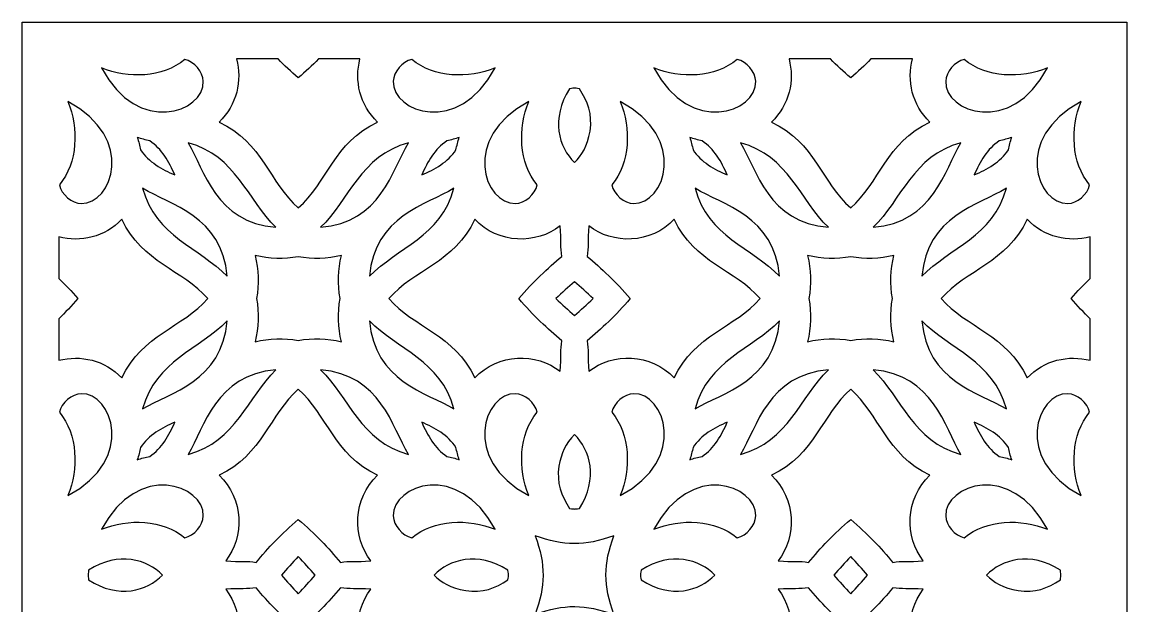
# Model space of a CAD drawing. Header units: millimetres. Extents: x -515 to 516, y -317 to 317.
# Drawn here: x -515.4 to -215.4, y 159.1 to 317.4 of the extents above; entities that cross this region are included whole.
import ezdxf

# ---------------------------------------------------------------- set-up
doc = ezdxf.new("R2010")
doc.units = ezdxf.units.MM
doc.header["$MEASUREMENT"] = 0
doc.layers.add('layer 1', color=7, linetype='Continuous')

msp = doc.modelspace()

# ---------------------------------------------------------------- linework, layer by layer
at = {"layer": 'layer 1'}
for points, knots in [([(-515.4075, 17.4287), (-505.2587, 17.4287), (-237.5692, 17.4287), (-215.4079, 17.4287), (-215.4079, 17.4287), (-215.4079, 39.3602), (-215.4079, 308.4692), (-215.4079, 317.4285), (-215.4079, 317.4285), (-230.6083, 317.4285), (-502.1912, 317.4285), (-515.4075, 317.4285), (-515.4075, 317.4285), (-515.4075, 303.1967), (-515.4075, 32.5603), (-515.4075, 17.4287)], [0, 0, 0, 0, 0.2, 0.2, 0.2, 0.2, 0.4, 0.4, 0.4, 0.4, 0.6, 0.6, 0.6, 0.6, 1, 1, 1, 1]), ([(-471.2478, 307.3143), (-468.6311, 306.752), (-466.2741, 303.9396), (-466.2033, 301.3691), (-466.2033, 301.3691), (-465.9751, 293.0783), (-483.8414, 286.2622), (-493.8389, 305.006), (-493.8389, 305.006), (-486.6629, 302.0762), (-477.259, 302.2372), (-471.2478, 307.3143)], [0, 0, 0, 0, 0.25, 0.25, 0.25, 0.25, 0.5, 0.5, 0.5, 0.5, 1, 1, 1, 1]), ([(-457.1495, 307.4289), (-457.1495, 307.4289), (-445.9021, 307.4289), (-445.9021, 307.4289), (-445.9021, 307.4289), (-444.2029, 305.7187), (-442.3845, 304.0127), (-440.4079, 302.3244), (-440.4079, 302.3244), (-440.4079, 302.3244), (-440.4079, 302.323), (-440.4079, 302.323), (-440.4079, 302.323), (-440.4079, 302.323), (-440.4065, 302.3237), (-440.4065, 302.3237), (-440.4065, 302.3237), (-440.4065, 302.3237), (-440.4065, 302.3237), (-440.4065, 302.3237), (-440.4065, 302.3237), (-440.4065, 302.3237), (-440.4065, 302.3237), (-440.4065, 302.3237), (-440.4065, 302.3237), (-438.4285, 304.0127), (-436.6108, 305.7187), (-434.9111, 307.4289), (-434.9111, 307.4289), (-434.9111, 307.4289), (-423.6639, 307.4289), (-423.6639, 307.4289), (-423.6639, 307.4289), (-425.1688, 301.6257), (-423.7841, 294.941), (-418.8806, 290.3285), (-418.8806, 290.3285), (-430.7162, 284.836), (-432.6, 273.7651), (-440.4065, 267.0299), (-440.4065, 267.0299), (-448.2129, 273.7651), (-450.0968, 284.836), (-461.9323, 290.3285), (-461.9323, 290.3285), (-457.029, 294.941), (-455.6451, 301.6257), (-457.1495, 307.4289)], [0, 0, 0, 0, 0.07692308, 0.07692308, 0.07692308, 0.07692308, 0.15384615, 0.15384615, 0.15384615, 0.15384615, 0.23076923, 0.23076923, 0.23076923, 0.23076923, 0.30769231, 0.30769231, 0.30769231, 0.30769231, 0.38461538, 0.38461538, 0.38461538, 0.38461538, 0.46153846, 0.46153846, 0.46153846, 0.46153846, 0.53846154, 0.53846154, 0.53846154, 0.53846154, 0.61538462, 0.61538462, 0.61538462, 0.61538462, 0.69230769, 0.69230769, 0.69230769, 0.69230769, 0.76923077, 0.76923077, 0.76923077, 0.76923077, 0.84615385, 0.84615385, 0.84615385, 0.84615385, 1, 1, 1, 1]), ([(-409.5663, 307.3143), (-403.5656, 302.2463), (-394.1691, 302.0678), (-386.9748, 305.006), (-386.9748, 305.006), (-396.9681, 286.2706), (-414.8381, 293.0769), (-414.6104, 301.3691), (-414.6104, 301.3691), (-414.5394, 303.9396), (-412.1825, 306.752), (-409.5663, 307.3143)], [0, 0, 0, 0, 0.25, 0.25, 0.25, 0.25, 0.5, 0.5, 0.5, 0.5, 1, 1, 1, 1]), ([(-321.2478, 307.3143), (-318.6316, 306.752), (-316.274, 303.9396), (-316.2037, 301.3691), (-316.2037, 301.3691), (-315.9753, 293.0783), (-333.8418, 286.2622), (-343.8393, 305.006), (-343.8393, 305.006), (-336.6633, 302.0762), (-327.2591, 302.2372), (-321.2478, 307.3143)], [0, 0, 0, 0, 0.25, 0.25, 0.25, 0.25, 0.5, 0.5, 0.5, 0.5, 1, 1, 1, 1]), ([(-307.1496, 307.4289), (-307.1496, 307.4289), (-295.9023, 307.4289), (-295.9023, 307.4289), (-295.9023, 307.4289), (-294.2034, 305.7187), (-292.3849, 304.0127), (-290.4077, 302.3244), (-290.4077, 302.3244), (-290.4077, 302.3244), (-290.4077, 302.323), (-290.4077, 302.323), (-290.4077, 302.323), (-290.4069, 302.3237), (-290.4069, 302.3237), (-290.4069, 302.3237), (-290.4069, 302.3237), (-290.4069, 302.3237), (-290.4062, 302.3237), (-290.4062, 302.3237), (-290.4062, 302.3237), (-290.4062, 302.3237), (-290.4062, 302.3237), (-290.4062, 302.3237), (-290.4062, 302.3237), (-288.429, 304.0127), (-286.6105, 305.7187), (-284.9116, 307.4289), (-284.9116, 307.4289), (-284.9116, 307.4289), (-273.6636, 307.4289), (-273.6636, 307.4289), (-273.6636, 307.4289), (-275.1686, 301.6257), (-273.7845, 294.941), (-268.881, 290.3285), (-268.881, 290.3285), (-280.7166, 284.836), (-282.6004, 273.7651), (-290.4069, 267.0299), (-290.4069, 267.0299), (-298.2128, 273.7651), (-300.0973, 284.836), (-311.9322, 290.3285), (-311.9322, 290.3285), (-307.0294, 294.941), (-305.6453, 301.6257), (-307.1496, 307.4289)], [0, 0, 0, 0, 0.07692308, 0.07692308, 0.07692308, 0.07692308, 0.15384615, 0.15384615, 0.15384615, 0.15384615, 0.23076923, 0.23076923, 0.23076923, 0.23076923, 0.30769231, 0.30769231, 0.30769231, 0.30769231, 0.38461538, 0.38461538, 0.38461538, 0.38461538, 0.46153846, 0.46153846, 0.46153846, 0.46153846, 0.53846154, 0.53846154, 0.53846154, 0.53846154, 0.61538462, 0.61538462, 0.61538462, 0.61538462, 0.69230769, 0.69230769, 0.69230769, 0.69230769, 0.76923077, 0.76923077, 0.76923077, 0.76923077, 0.84615385, 0.84615385, 0.84615385, 0.84615385, 1, 1, 1, 1]), ([(-259.5668, 307.3143), (-253.5653, 302.2463), (-244.1688, 302.0678), (-236.9746, 305.006), (-236.9746, 305.006), (-246.9678, 286.2706), (-264.8386, 293.0769), (-264.6102, 301.3691), (-264.6102, 301.3691), (-264.5399, 303.9396), (-262.1823, 306.752), (-259.5668, 307.3143)], [0, 0, 0, 0, 0.25, 0.25, 0.25, 0.25, 0.5, 0.5, 0.5, 0.5, 1, 1, 1, 1]), ([(-366.7254, 299.3546), (-365.0911, 299.5591), (-365.7223, 299.5591), (-364.0881, 299.3546), (-364.0881, 299.3546), (-361.8767, 295.9335), (-360.4456, 292.4548), (-361.1928, 287.8866), (-361.1928, 287.8866), (-361.8626, 283.79), (-363.4477, 281.2279), (-365.4067, 279.3301), (-365.4067, 279.3301), (-369.6502, 283.44), (-372.0007, 291.198), (-366.7254, 299.3546)], [0, 0, 0, 0, 0.2, 0.2, 0.2, 0.2, 0.4, 0.4, 0.4, 0.4, 0.6, 0.6, 0.6, 0.6, 1, 1, 1, 1]), ([(-502.9839, 295.8604), (-484.2503, 285.8678), (-491.0553, 267.9964), (-499.3471, 268.2248), (-499.3471, 268.2248), (-501.918, 268.2958), (-504.7307, 270.6527), (-505.2936, 273.2689), (-505.2936, 273.2689), (-500.2247, 279.2696), (-500.047, 288.6661), (-502.9839, 295.8604)], [0, 0, 0, 0, 0.25, 0.25, 0.25, 0.25, 0.5, 0.5, 0.5, 0.5, 1, 1, 1, 1]), ([(-377.8292, 295.8604), (-380.7597, 288.6844), (-380.598, 279.2809), (-375.5202, 273.2689), (-375.5202, 273.2689), (-376.0832, 270.6527), (-378.8955, 268.2958), (-381.4661, 268.2248), (-381.4661, 268.2248), (-389.7576, 267.9964), (-396.5737, 285.8629), (-377.8292, 295.8604)], [0, 0, 0, 0, 0.25, 0.25, 0.25, 0.25, 0.5, 0.5, 0.5, 0.5, 1, 1, 1, 1]), ([(-352.9842, 295.8604), (-334.2502, 285.8678), (-341.0551, 267.9964), (-349.3473, 268.2248), (-349.3473, 268.2248), (-351.9179, 268.2958), (-354.7309, 270.6527), (-355.2932, 273.2689), (-355.2932, 273.2689), (-350.2246, 279.2696), (-350.0474, 288.6661), (-352.9842, 295.8604)], [0, 0, 0, 0, 0.25, 0.25, 0.25, 0.25, 0.5, 0.5, 0.5, 0.5, 1, 1, 1, 1]), ([(-227.8297, 295.8604), (-230.7601, 288.6844), (-230.5985, 279.2809), (-225.5206, 273.2689), (-225.5206, 273.2689), (-226.0837, 270.6527), (-228.896, 268.2958), (-231.4666, 268.2248), (-231.4666, 268.2248), (-239.7581, 267.9964), (-246.5742, 285.8629), (-227.8297, 295.8604)], [0, 0, 0, 0, 0.25, 0.25, 0.25, 0.25, 0.5, 0.5, 0.5, 0.5, 1, 1, 1, 1]), ([(-483.2214, 282.7828), (-483.4451, 283.9144), (-483.7475, 285.0377), (-484.1217, 286.1441), (-484.1217, 286.1441), (-483.0157, 285.7694), (-481.8933, 285.4665), (-480.7607, 285.2429), (-480.7607, 285.2429), (-477.4534, 283.066), (-475.4669, 279.484), (-473.943, 275.9652), (-473.943, 275.9652), (-477.4619, 277.4884), (-481.044, 279.4756), (-483.2214, 282.7828)], [0, 0, 0, 0, 0.2, 0.2, 0.2, 0.2, 0.4, 0.4, 0.4, 0.4, 0.6, 0.6, 0.6, 0.6, 1, 1, 1, 1]), ([(-397.5922, 282.7828), (-399.7692, 279.4756), (-403.3519, 277.4884), (-406.8707, 275.9652), (-406.8707, 275.9652), (-405.3467, 279.484), (-403.3596, 283.066), (-400.0531, 285.2429), (-400.0531, 285.2429), (-398.9207, 285.4665), (-397.7982, 285.7694), (-396.6918, 286.1441), (-396.6918, 286.1441), (-397.0658, 285.0377), (-397.3687, 283.9144), (-397.5922, 282.7828)], [0, 0, 0, 0, 0.2, 0.2, 0.2, 0.2, 0.4, 0.4, 0.4, 0.4, 0.6, 0.6, 0.6, 0.6, 1, 1, 1, 1]), ([(-333.2212, 282.7828), (-333.4454, 283.9144), (-333.7477, 285.0377), (-334.1216, 286.1441), (-334.1216, 286.1441), (-333.0159, 285.7694), (-331.8934, 285.4665), (-330.761, 285.2429), (-330.761, 285.2429), (-327.4538, 283.066), (-325.4674, 279.484), (-323.9435, 275.9652), (-323.9435, 275.9652), (-327.4615, 277.4884), (-331.0443, 279.4756), (-333.2212, 282.7828)], [0, 0, 0, 0, 0.2, 0.2, 0.2, 0.2, 0.4, 0.4, 0.4, 0.4, 0.6, 0.6, 0.6, 0.6, 1, 1, 1, 1]), ([(-256.8704, 275.9652), (-255.3472, 279.484), (-253.3594, 283.066), (-250.0536, 285.2429), (-250.0536, 285.2429), (-248.9212, 285.4665), (-247.798, 285.7694), (-246.6923, 286.1441), (-246.6923, 286.1441), (-247.0655, 285.0377), (-247.3685, 283.9144), (-247.592, 282.7828), (-247.592, 282.7828), (-249.7689, 279.4756), (-253.3517, 277.4884), (-256.8704, 275.9652)], [0, 0, 0, 0, 0.2, 0.2, 0.2, 0.2, 0.4, 0.4, 0.4, 0.4, 0.6, 0.6, 0.6, 0.6, 1, 1, 1, 1]), ([(-470.32, 284.6933), (-457.241, 281.1696), (-454.2146, 269.1815), (-446.4631, 261.7651), (-446.4631, 261.7651), (-462.7684, 263.0338), (-465.9038, 277.3324), (-470.32, 284.6933)], [0, 0, 0, 0, 0.33333333, 0.33333333, 0.33333333, 0.33333333, 1, 1, 1, 1]), ([(-434.3509, 261.7651), (-426.5992, 269.1815), (-423.5725, 281.1696), (-410.4927, 284.6933), (-410.4927, 284.6933), (-414.9098, 277.3324), (-418.0455, 263.0338), (-434.3509, 261.7651)], [0, 0, 0, 0, 0.33333333, 0.33333333, 0.33333333, 0.33333333, 1, 1, 1, 1]), ([(-320.3207, 284.6933), (-307.2409, 281.1696), (-304.2149, 269.1815), (-296.4632, 261.7651), (-296.4632, 261.7651), (-312.7679, 263.0338), (-315.9036, 277.3324), (-320.3207, 284.6933)], [0, 0, 0, 0, 0.33333333, 0.33333333, 0.33333333, 0.33333333, 1, 1, 1, 1]), ([(-284.3514, 261.7651), (-276.5997, 269.1815), (-273.5723, 281.1696), (-260.4932, 284.6933), (-260.4932, 284.6933), (-264.9103, 277.3324), (-268.0453, 263.0338), (-284.3514, 261.7651)], [0, 0, 0, 0, 0.33333333, 0.33333333, 0.33333333, 0.33333333, 1, 1, 1, 1]), ([(-459.7431, 248.4843), (-467.1594, 256.2367), (-479.1478, 259.2627), (-482.6719, 272.3424), (-482.6719, 272.3424), (-475.3107, 267.9254), (-461.0114, 264.7897), (-459.7431, 248.4843)], [0, 0, 0, 0, 0.33333333, 0.33333333, 0.33333333, 0.33333333, 1, 1, 1, 1]), ([(-398.1419, 272.3424), (-401.6656, 259.2627), (-413.6544, 256.2367), (-421.0701, 248.4843), (-421.0701, 248.4843), (-419.8028, 264.7897), (-405.5028, 267.9254), (-398.1419, 272.3424)], [0, 0, 0, 0, 0.33333333, 0.33333333, 0.33333333, 0.33333333, 1, 1, 1, 1]), ([(-309.7433, 248.4843), (-317.1597, 256.2367), (-329.1478, 259.2627), (-332.6722, 272.3424), (-332.6722, 272.3424), (-325.3106, 267.9254), (-311.0113, 264.7897), (-309.7433, 248.4843)], [0, 0, 0, 0, 0.33333333, 0.33333333, 0.33333333, 0.33333333, 1, 1, 1, 1]), ([(-248.1417, 272.3424), (-251.6654, 259.2627), (-263.6549, 256.2367), (-271.0706, 248.4843), (-271.0706, 248.4843), (-269.8026, 264.7897), (-255.5026, 267.9254), (-248.1417, 272.3424)], [0, 0, 0, 0, 0.33333333, 0.33333333, 0.33333333, 0.33333333, 1, 1, 1, 1]), ([(-505.4076, 236.9327), (-503.698, 238.6316), (-501.9916, 240.45), (-500.3032, 242.4273), (-500.3032, 242.4273), (-500.3032, 242.4273), (-500.3013, 242.4273), (-500.3013, 242.4273), (-500.3013, 242.4273), (-500.3016, 242.428), (-500.3018, 242.4287), (-500.3018, 242.4287), (-500.3018, 242.4287), (-500.3018, 242.4287), (-500.3018, 242.4294), (-500.3018, 242.4294), (-500.3018, 242.4294), (-500.3018, 242.4294), (-500.3024, 242.4294), (-500.3024, 242.4294), (-500.3024, 242.4294), (-501.9913, 244.4067), (-503.6975, 246.2251), (-505.4076, 247.9248), (-505.4076, 247.9248), (-505.4076, 247.9248), (-505.4076, 259.172), (-505.4076, 259.172), (-505.4076, 259.172), (-499.6047, 257.6664), (-492.9199, 259.0504), (-488.3073, 263.9539), (-488.3073, 263.9539), (-482.8145, 252.119), (-471.7437, 250.2352), (-465.0083, 242.4287), (-465.0083, 242.4287), (-471.7428, 234.6222), (-482.8142, 232.7384), (-488.3073, 220.9028), (-488.3073, 220.9028), (-492.9199, 225.807), (-499.6047, 227.1903), (-505.4076, 225.6854), (-505.4076, 225.6854), (-505.4076, 225.6854), (-505.4076, 236.9327), (-505.4076, 236.9327)], [0, 0, 0, 0, 0.07692308, 0.07692308, 0.07692308, 0.07692308, 0.15384615, 0.15384615, 0.15384615, 0.15384615, 0.23076923, 0.23076923, 0.23076923, 0.23076923, 0.30769231, 0.30769231, 0.30769231, 0.30769231, 0.38461538, 0.38461538, 0.38461538, 0.38461538, 0.46153846, 0.46153846, 0.46153846, 0.46153846, 0.53846154, 0.53846154, 0.53846154, 0.53846154, 0.61538462, 0.61538462, 0.61538462, 0.61538462, 0.69230769, 0.69230769, 0.69230769, 0.69230769, 0.76923077, 0.76923077, 0.76923077, 0.76923077, 0.84615385, 0.84615385, 0.84615385, 0.84615385, 1, 1, 1, 1]), ([(-380.5108, 242.4294), (-380.5108, 242.4294), (-380.5122, 242.4294), (-380.5122, 242.4294), (-380.5122, 242.4294), (-380.5122, 242.4294), (-380.5122, 242.4287), (-380.5122, 242.4287), (-380.5122, 242.4287), (-380.5122, 242.4287), (-380.5122, 242.428), (-380.5122, 242.4273), (-380.5122, 242.4273), (-380.5122, 242.4273), (-380.5101, 242.4273), (-380.5101, 242.4273), (-380.5101, 242.4273), (-376.6603, 237.9188), (-372.7205, 234.1969), (-368.8475, 230.9685), (-368.8475, 230.9685), (-369.2819, 228.5259), (-368.9332, 226.8206), (-369.2671, 222.7093), (-369.2671, 222.7093), (-375.75, 227.7653), (-386.1201, 227.6929), (-392.5067, 220.9028), (-392.5067, 220.9028), (-397.9992, 232.7384), (-409.0708, 234.6222), (-415.8053, 242.4287), (-415.8053, 242.4287), (-409.0708, 250.2352), (-397.9992, 252.119), (-392.5067, 263.9539), (-392.5067, 263.9539), (-386.1201, 257.1645), (-375.75, 257.0921), (-369.2671, 262.1481), (-369.2671, 262.1481), (-368.9339, 258.0474), (-369.2812, 256.3295), (-368.8475, 253.8883), (-368.8475, 253.8883), (-372.7205, 250.6598), (-376.6603, 246.9386), (-380.5108, 242.4294)], [0, 0, 0, 0, 0.07692308, 0.07692308, 0.07692308, 0.07692308, 0.15384615, 0.15384615, 0.15384615, 0.15384615, 0.23076923, 0.23076923, 0.23076923, 0.23076923, 0.30769231, 0.30769231, 0.30769231, 0.30769231, 0.38461538, 0.38461538, 0.38461538, 0.38461538, 0.46153846, 0.46153846, 0.46153846, 0.46153846, 0.53846154, 0.53846154, 0.53846154, 0.53846154, 0.61538462, 0.61538462, 0.61538462, 0.61538462, 0.69230769, 0.69230769, 0.69230769, 0.69230769, 0.76923077, 0.76923077, 0.76923077, 0.76923077, 0.84615385, 0.84615385, 0.84615385, 0.84615385, 1, 1, 1, 1]), ([(-315.0088, 242.4287), (-321.7427, 234.6222), (-332.8142, 232.7384), (-338.3074, 220.9028), (-338.3074, 220.9028), (-344.6941, 227.6929), (-355.0634, 227.7653), (-361.5463, 222.7093), (-361.5463, 222.7093), (-361.8802, 226.8101), (-361.5323, 228.5273), (-361.966, 230.9685), (-361.966, 230.9685), (-358.0936, 234.1969), (-354.1538, 237.9188), (-350.3033, 242.4273), (-350.3033, 242.4273), (-350.3033, 242.4273), (-350.3012, 242.4273), (-350.3012, 242.4273), (-350.3012, 242.4273), (-350.3012, 242.428), (-350.3026, 242.4287), (-350.3026, 242.4287), (-350.3026, 242.4287), (-350.3026, 242.4287), (-350.3026, 242.4294), (-350.3026, 242.4294), (-350.3026, 242.4294), (-350.3026, 242.4294), (-350.3026, 242.4294), (-350.3026, 242.4294), (-350.3026, 242.4294), (-354.1531, 246.9386), (-358.0936, 250.6598), (-361.966, 253.8883), (-361.966, 253.8883), (-361.5323, 256.3316), (-361.8809, 258.0361), (-361.5463, 262.1481), (-361.5463, 262.1481), (-355.0634, 257.0921), (-344.6941, 257.1645), (-338.3074, 263.9539), (-338.3074, 263.9539), (-332.8149, 252.119), (-321.7441, 250.2352), (-315.0088, 242.4287)], [0, 0, 0, 0, 0.07692308, 0.07692308, 0.07692308, 0.07692308, 0.15384615, 0.15384615, 0.15384615, 0.15384615, 0.23076923, 0.23076923, 0.23076923, 0.23076923, 0.30769231, 0.30769231, 0.30769231, 0.30769231, 0.38461538, 0.38461538, 0.38461538, 0.38461538, 0.46153846, 0.46153846, 0.46153846, 0.46153846, 0.53846154, 0.53846154, 0.53846154, 0.53846154, 0.61538462, 0.61538462, 0.61538462, 0.61538462, 0.69230769, 0.69230769, 0.69230769, 0.69230769, 0.76923077, 0.76923077, 0.76923077, 0.76923077, 0.84615385, 0.84615385, 0.84615385, 0.84615385, 1, 1, 1, 1]), ([(-225.4082, 247.9227), (-227.117, 246.2237), (-228.8229, 244.406), (-230.5113, 242.4294), (-230.5113, 242.4294), (-230.5113, 242.4294), (-230.512, 242.4294), (-230.512, 242.4294), (-230.512, 242.4294), (-230.512, 242.4294), (-230.512, 242.4287), (-230.512, 242.4287), (-230.512, 242.4287), (-230.512, 242.4287), (-230.5127, 242.428), (-230.5127, 242.428), (-230.5127, 242.428), (-230.5127, 242.428), (-230.5106, 242.4273), (-230.5106, 242.4273), (-230.5106, 242.4273), (-228.8222, 240.4507), (-227.117, 238.633), (-225.4082, 236.9341), (-225.4082, 236.9341), (-225.4082, 236.9341), (-225.4082, 225.6861), (-225.4082, 225.6861), (-225.4082, 225.6861), (-231.2107, 227.1903), (-237.8947, 225.8063), (-242.5065, 220.9028), (-242.5065, 220.9028), (-247.9997, 232.7384), (-259.0712, 234.6222), (-265.8058, 242.4287), (-265.8058, 242.4287), (-259.0712, 250.2352), (-247.9997, 252.119), (-242.5065, 263.9539), (-242.5065, 263.9539), (-237.8947, 259.0511), (-231.2107, 257.6671), (-225.4082, 259.1713), (-225.4082, 259.1713), (-225.4082, 259.1713), (-225.4082, 247.9227), (-225.4082, 247.9227)], [0, 0, 0, 0, 0.07692308, 0.07692308, 0.07692308, 0.07692308, 0.15384615, 0.15384615, 0.15384615, 0.15384615, 0.23076923, 0.23076923, 0.23076923, 0.23076923, 0.30769231, 0.30769231, 0.30769231, 0.30769231, 0.38461538, 0.38461538, 0.38461538, 0.38461538, 0.46153846, 0.46153846, 0.46153846, 0.46153846, 0.53846154, 0.53846154, 0.53846154, 0.53846154, 0.61538462, 0.61538462, 0.61538462, 0.61538462, 0.69230769, 0.69230769, 0.69230769, 0.69230769, 0.76923077, 0.76923077, 0.76923077, 0.76923077, 0.84615385, 0.84615385, 0.84615385, 0.84615385, 1, 1, 1, 1]), ([(-428.6833, 254.1525), (-429.6274, 250.302), (-429.7982, 246.2793), (-429.0468, 242.4287), (-429.0468, 242.4287), (-429.7982, 238.5782), (-429.6274, 234.5554), (-428.6833, 230.7049), (-428.6833, 230.7049), (-432.5332, 231.6489), (-436.5566, 231.8197), (-440.4065, 231.0683), (-440.4065, 231.0683), (-444.2563, 231.8197), (-448.2802, 231.6489), (-452.1305, 230.7049), (-452.1305, 230.7049), (-451.1863, 234.5554), (-451.0152, 238.5782), (-451.7673, 242.4287), (-451.7673, 242.4287), (-451.0158, 246.2793), (-451.1863, 250.302), (-452.1305, 254.1525), (-452.1305, 254.1525), (-448.2802, 253.2078), (-444.2563, 253.0377), (-440.4065, 253.7884), (-440.4065, 253.7884), (-436.5566, 253.0377), (-432.5332, 253.2078), (-428.6833, 254.1525)], [0, 0, 0, 0, 0.11111111, 0.11111111, 0.11111111, 0.11111111, 0.22222222, 0.22222222, 0.22222222, 0.22222222, 0.33333333, 0.33333333, 0.33333333, 0.33333333, 0.44444444, 0.44444444, 0.44444444, 0.44444444, 0.55555556, 0.55555556, 0.55555556, 0.55555556, 0.66666667, 0.66666667, 0.66666667, 0.66666667, 0.77777778, 0.77777778, 0.77777778, 0.77777778, 1, 1, 1, 1]), ([(-278.6831, 254.1525), (-279.6271, 250.302), (-279.7979, 246.2793), (-279.0465, 242.4287), (-279.0465, 242.4287), (-279.7979, 238.5782), (-279.6271, 234.5554), (-278.6831, 230.7049), (-278.6831, 230.7049), (-282.533, 231.6489), (-286.5571, 231.8197), (-290.4069, 231.0683), (-290.4069, 231.0683), (-294.2568, 231.8197), (-298.2802, 231.6489), (-302.1308, 230.7049), (-302.1308, 230.7049), (-301.1868, 234.5554), (-301.0153, 238.5782), (-301.7674, 242.4287), (-301.7674, 242.4287), (-301.016, 246.2793), (-301.1868, 250.302), (-302.1308, 254.1525), (-302.1308, 254.1525), (-298.2802, 253.2078), (-294.2568, 253.0377), (-290.4069, 253.7884), (-290.4069, 253.7884), (-286.5571, 253.0377), (-282.533, 253.2078), (-278.6831, 254.1525)], [0, 0, 0, 0, 0.11111111, 0.11111111, 0.11111111, 0.11111111, 0.22222222, 0.22222222, 0.22222222, 0.22222222, 0.33333333, 0.33333333, 0.33333333, 0.33333333, 0.44444444, 0.44444444, 0.44444444, 0.44444444, 0.55555556, 0.55555556, 0.55555556, 0.55555556, 0.66666667, 0.66666667, 0.66666667, 0.66666667, 0.77777778, 0.77777778, 0.77777778, 0.77777778, 1, 1, 1, 1]), ([(-360.3626, 242.4287), (-362.0088, 240.8303), (-363.6951, 239.3141), (-365.4067, 237.8732), (-365.4067, 237.8732), (-367.1183, 239.3141), (-368.8053, 240.8303), (-370.4508, 242.4287), (-370.4508, 242.4287), (-368.8046, 244.0264), (-367.1183, 245.5433), (-365.4067, 246.9843), (-365.4067, 246.9843), (-363.6951, 245.5433), (-362.0088, 244.0271), (-360.3626, 242.4287)], [0, 0, 0, 0, 0.2, 0.2, 0.2, 0.2, 0.4, 0.4, 0.4, 0.4, 0.6, 0.6, 0.6, 0.6, 1, 1, 1, 1]), ([(-459.7431, 236.3724), (-461.0114, 220.067), (-475.3107, 216.9321), (-482.6719, 212.515), (-482.6719, 212.515), (-479.1478, 225.594), (-467.1594, 228.6208), (-459.7431, 236.3724)], [0, 0, 0, 0, 0.33333333, 0.33333333, 0.33333333, 0.33333333, 1, 1, 1, 1]), ([(-421.0701, 236.3724), (-413.6544, 228.6208), (-401.6656, 225.594), (-398.1419, 212.515), (-398.1419, 212.515), (-405.5028, 216.9321), (-419.8028, 220.067), (-421.0701, 236.3724)], [0, 0, 0, 0, 0.33333333, 0.33333333, 0.33333333, 0.33333333, 1, 1, 1, 1]), ([(-332.6722, 212.515), (-329.1478, 225.594), (-317.1597, 228.6208), (-309.7433, 236.3724), (-309.7433, 236.3724), (-311.0113, 220.067), (-325.3106, 216.9321), (-332.6722, 212.515)], [0, 0, 0, 0, 0.33333333, 0.33333333, 0.33333333, 0.33333333, 1, 1, 1, 1]), ([(-271.0706, 236.3724), (-263.6549, 228.6208), (-251.6654, 225.594), (-248.1417, 212.515), (-248.1417, 212.515), (-255.5026, 216.9321), (-269.8026, 220.067), (-271.0706, 236.3724)], [0, 0, 0, 0, 0.33333333, 0.33333333, 0.33333333, 0.33333333, 1, 1, 1, 1]), ([(-470.32, 200.1635), (-465.9038, 207.525), (-462.7684, 221.8236), (-446.4631, 223.0924), (-446.4631, 223.0924), (-454.2146, 215.676), (-457.241, 203.6878), (-470.32, 200.1635)], [0, 0, 0, 0, 0.33333333, 0.33333333, 0.33333333, 0.33333333, 1, 1, 1, 1]), ([(-410.4927, 200.1635), (-423.5725, 203.6878), (-426.5992, 215.676), (-434.3509, 223.0924), (-434.3509, 223.0924), (-418.0455, 221.8236), (-414.9098, 207.525), (-410.4927, 200.1635)], [0, 0, 0, 0, 0.33333333, 0.33333333, 0.33333333, 0.33333333, 1, 1, 1, 1]), ([(-320.3207, 200.1635), (-315.9036, 207.525), (-312.7679, 221.8236), (-296.4632, 223.0924), (-296.4632, 223.0924), (-304.2149, 215.676), (-307.2409, 203.6878), (-320.3207, 200.1635)], [0, 0, 0, 0, 0.33333333, 0.33333333, 0.33333333, 0.33333333, 1, 1, 1, 1]), ([(-284.3514, 223.0924), (-268.0453, 221.8236), (-264.9103, 207.525), (-260.4932, 200.1635), (-260.4932, 200.1635), (-273.5723, 203.6878), (-276.5997, 215.676), (-284.3514, 223.0924)], [0, 0, 0, 0, 0.33333333, 0.33333333, 0.33333333, 0.33333333, 1, 1, 1, 1]), ([(-502.9839, 188.997), (-500.0541, 196.1723), (-500.2156, 205.5759), (-505.2936, 211.5886), (-505.2936, 211.5886), (-504.7307, 214.2041), (-501.918, 216.5616), (-499.3471, 216.6319), (-499.3471, 216.6319), (-491.0558, 216.8604), (-484.2398, 198.9945), (-502.9839, 188.997)], [0, 0, 0, 0, 0.25, 0.25, 0.25, 0.25, 0.5, 0.5, 0.5, 0.5, 1, 1, 1, 1]), ([(-418.8806, 194.5275), (-425.6714, 188.1416), (-425.7431, 177.7723), (-420.687, 171.2893), (-420.687, 171.2893), (-424.7885, 170.9555), (-426.5057, 171.3027), (-428.9469, 170.8697), (-428.9469, 170.8697), (-432.1747, 174.742), (-435.8966, 178.6825), (-440.4065, 182.5331), (-440.4065, 182.5331), (-440.4065, 182.5331), (-440.4065, 182.5338), (-440.4065, 182.5338), (-440.4065, 182.5338), (-440.4065, 182.5338), (-440.4065, 182.5331), (-440.4065, 182.5331), (-440.4065, 182.5331), (-440.4065, 182.5338), (-440.4072, 182.5338), (-440.4072, 182.5338), (-440.4072, 182.5338), (-440.4072, 182.5338), (-440.4079, 182.5331), (-440.4079, 182.5331), (-440.4079, 182.5331), (-444.9163, 178.6818), (-448.6383, 174.742), (-451.8667, 170.8697), (-451.8667, 170.8697), (-454.3093, 171.3027), (-456.0144, 170.9547), (-460.1259, 171.2893), (-460.1259, 171.2893), (-455.0699, 177.7723), (-455.1426, 188.1416), (-461.9323, 194.5275), (-461.9323, 194.5275), (-450.0968, 200.0215), (-448.2129, 211.0923), (-440.4065, 217.8269), (-440.4065, 217.8269), (-432.6, 211.0923), (-430.7162, 200.0215), (-418.8806, 194.5275)], [0, 0, 0, 0, 0.07692308, 0.07692308, 0.07692308, 0.07692308, 0.15384615, 0.15384615, 0.15384615, 0.15384615, 0.23076923, 0.23076923, 0.23076923, 0.23076923, 0.30769231, 0.30769231, 0.30769231, 0.30769231, 0.38461538, 0.38461538, 0.38461538, 0.38461538, 0.46153846, 0.46153846, 0.46153846, 0.46153846, 0.53846154, 0.53846154, 0.53846154, 0.53846154, 0.61538462, 0.61538462, 0.61538462, 0.61538462, 0.69230769, 0.69230769, 0.69230769, 0.69230769, 0.76923077, 0.76923077, 0.76923077, 0.76923077, 0.84615385, 0.84615385, 0.84615385, 0.84615385, 1, 1, 1, 1]), ([(-377.8292, 188.997), (-396.5646, 198.9889), (-389.7583, 216.8604), (-381.4661, 216.6319), (-381.4661, 216.6319), (-378.8955, 216.5616), (-376.0832, 214.2041), (-375.5202, 211.5886), (-375.5202, 211.5886), (-380.5889, 205.5871), (-380.7667, 196.1913), (-377.8292, 188.997)], [0, 0, 0, 0, 0.25, 0.25, 0.25, 0.25, 0.5, 0.5, 0.5, 0.5, 1, 1, 1, 1]), ([(-352.9842, 188.997), (-350.0538, 196.1723), (-350.2154, 205.5759), (-355.2932, 211.5886), (-355.2932, 211.5886), (-354.7309, 214.2041), (-351.9179, 216.5616), (-349.3473, 216.6319), (-349.3473, 216.6319), (-341.0558, 216.8604), (-334.2397, 198.9945), (-352.9842, 188.997)], [0, 0, 0, 0, 0.25, 0.25, 0.25, 0.25, 0.5, 0.5, 0.5, 0.5, 1, 1, 1, 1]), ([(-268.881, 194.5275), (-275.6711, 188.1416), (-275.7435, 177.7723), (-270.6875, 171.2893), (-270.6875, 171.2893), (-274.7883, 170.9555), (-276.5062, 171.3027), (-278.9474, 170.8697), (-278.9474, 170.8697), (-282.1752, 174.742), (-285.8964, 178.6825), (-290.4062, 182.5331), (-290.4062, 182.5331), (-290.4062, 182.5331), (-290.4062, 182.5338), (-290.4062, 182.5338), (-290.4062, 182.5338), (-290.4062, 182.5338), (-290.4069, 182.5331), (-290.4069, 182.5331), (-290.4069, 182.5331), (-290.4069, 182.5338), (-290.4069, 182.5338), (-290.4077, 182.5338), (-290.4077, 182.5338), (-290.4077, 182.5338), (-290.4077, 182.5331), (-290.4077, 182.5331), (-290.4077, 182.5331), (-294.9168, 178.6818), (-298.638, 174.742), (-301.8672, 170.8697), (-301.8672, 170.8697), (-304.3098, 171.3027), (-306.0144, 170.9547), (-310.1264, 171.2893), (-310.1264, 171.2893), (-305.0703, 177.7723), (-305.1427, 188.1416), (-311.9322, 194.5275), (-311.9322, 194.5275), (-300.0973, 200.0215), (-298.2128, 211.0923), (-290.4069, 217.8269), (-290.4069, 217.8269), (-282.6004, 211.0923), (-280.7166, 200.0215), (-268.881, 194.5275)], [0, 0, 0, 0, 0.07692308, 0.07692308, 0.07692308, 0.07692308, 0.15384615, 0.15384615, 0.15384615, 0.15384615, 0.23076923, 0.23076923, 0.23076923, 0.23076923, 0.30769231, 0.30769231, 0.30769231, 0.30769231, 0.38461538, 0.38461538, 0.38461538, 0.38461538, 0.46153846, 0.46153846, 0.46153846, 0.46153846, 0.53846154, 0.53846154, 0.53846154, 0.53846154, 0.61538462, 0.61538462, 0.61538462, 0.61538462, 0.69230769, 0.69230769, 0.69230769, 0.69230769, 0.76923077, 0.76923077, 0.76923077, 0.76923077, 0.84615385, 0.84615385, 0.84615385, 0.84615385, 1, 1, 1, 1]), ([(-227.8297, 188.997), (-246.5644, 198.9889), (-239.7588, 216.8604), (-231.4666, 216.6319), (-231.4666, 216.6319), (-228.896, 216.5616), (-226.0837, 214.2041), (-225.5206, 211.5886), (-225.5206, 211.5886), (-230.5893, 205.5871), (-230.7672, 196.1913), (-227.8297, 188.997)], [0, 0, 0, 0, 0.25, 0.25, 0.25, 0.25, 0.5, 0.5, 0.5, 0.5, 1, 1, 1, 1]), ([(-473.943, 208.8922), (-475.4669, 205.3734), (-477.4534, 201.7907), (-480.7607, 199.6145), (-480.7607, 199.6145), (-481.8933, 199.3903), (-483.0157, 199.0873), (-484.1217, 198.7134), (-484.1217, 198.7134), (-483.7483, 199.8197), (-483.4451, 200.9423), (-483.2214, 202.0747), (-483.2214, 202.0747), (-481.0446, 205.3819), (-477.4619, 207.369), (-473.943, 208.8922)], [0, 0, 0, 0, 0.2, 0.2, 0.2, 0.2, 0.4, 0.4, 0.4, 0.4, 0.6, 0.6, 0.6, 0.6, 1, 1, 1, 1]), ([(-400.0531, 199.6145), (-403.3596, 201.7907), (-405.3467, 205.3734), (-406.8707, 208.8922), (-406.8707, 208.8922), (-403.3519, 207.369), (-399.7692, 205.3819), (-397.5922, 202.0747), (-397.5922, 202.0747), (-397.3687, 200.9423), (-397.0658, 199.819), (-396.6918, 198.7134), (-396.6918, 198.7134), (-397.7982, 199.0873), (-398.9207, 199.3903), (-400.0531, 199.6145)], [0, 0, 0, 0, 0.2, 0.2, 0.2, 0.2, 0.4, 0.4, 0.4, 0.4, 0.6, 0.6, 0.6, 0.6, 1, 1, 1, 1]), ([(-323.9435, 208.8922), (-325.4674, 205.3734), (-327.4538, 201.7907), (-330.761, 199.6145), (-330.761, 199.6145), (-331.8934, 199.3903), (-333.0159, 199.0873), (-334.1216, 198.7134), (-334.1216, 198.7134), (-333.7484, 199.8197), (-333.4454, 200.9423), (-333.2212, 202.0747), (-333.2212, 202.0747), (-331.045, 205.3819), (-327.4615, 207.369), (-323.9435, 208.8922)], [0, 0, 0, 0, 0.2, 0.2, 0.2, 0.2, 0.4, 0.4, 0.4, 0.4, 0.6, 0.6, 0.6, 0.6, 1, 1, 1, 1]), ([(-250.0536, 199.6145), (-253.3594, 201.7907), (-255.3472, 205.3734), (-256.8704, 208.8922), (-256.8704, 208.8922), (-253.3517, 207.369), (-249.7689, 205.3819), (-247.592, 202.0747), (-247.592, 202.0747), (-247.3685, 200.9423), (-247.0655, 199.819), (-246.6923, 198.7134), (-246.6923, 198.7134), (-247.798, 199.0873), (-248.9212, 199.3903), (-250.0536, 199.6145)], [0, 0, 0, 0, 0.2, 0.2, 0.2, 0.2, 0.4, 0.4, 0.4, 0.4, 0.6, 0.6, 0.6, 0.6, 1, 1, 1, 1]), ([(-369.6214, 196.9701), (-369.0604, 200.3975), (-367.7945, 203.2155), (-365.4067, 205.5274), (-365.4067, 205.5274), (-361.1632, 201.416), (-358.8127, 193.6601), (-364.0881, 185.5022), (-364.0881, 185.5022), (-365.7237, 185.299), (-365.0904, 185.2983), (-366.7254, 185.5022), (-366.7254, 185.5022), (-368.9374, 188.9225), (-370.3686, 192.4026), (-369.6214, 196.9701)], [0, 0, 0, 0, 0.2, 0.2, 0.2, 0.2, 0.4, 0.4, 0.4, 0.4, 0.6, 0.6, 0.6, 0.6, 1, 1, 1, 1]), ([(-466.2033, 183.4883), (-466.2741, 180.9178), (-468.6311, 178.1054), (-471.2478, 177.5417), (-471.2478, 177.5417), (-477.2483, 182.6104), (-486.6442, 182.7889), (-493.8389, 179.8515), (-493.8389, 179.8515), (-483.8461, 198.5854), (-465.9751, 191.7806), (-466.2033, 183.4883)], [0, 0, 0, 0, 0.25, 0.25, 0.25, 0.25, 0.5, 0.5, 0.5, 0.5, 1, 1, 1, 1]), ([(-386.9748, 179.8515), (-394.1508, 182.7812), (-403.5543, 182.6195), (-409.5663, 177.5417), (-409.5663, 177.5417), (-412.1825, 178.1054), (-414.5394, 180.9178), (-414.6104, 183.4883), (-414.6104, 183.4883), (-414.8381, 191.7792), (-396.973, 198.5953), (-386.9748, 179.8515)], [0, 0, 0, 0, 0.25, 0.25, 0.25, 0.25, 0.5, 0.5, 0.5, 0.5, 1, 1, 1, 1]), ([(-316.2037, 183.4883), (-316.274, 180.9178), (-318.6316, 178.1054), (-321.2478, 177.5417), (-321.2478, 177.5417), (-327.2486, 182.6104), (-336.6443, 182.7889), (-343.8393, 179.8515), (-343.8393, 179.8515), (-333.8461, 198.5854), (-315.9753, 191.7806), (-316.2037, 183.4883)], [0, 0, 0, 0, 0.25, 0.25, 0.25, 0.25, 0.5, 0.5, 0.5, 0.5, 1, 1, 1, 1]), ([(-236.9746, 179.8515), (-244.1513, 182.7812), (-253.5548, 182.6195), (-259.5668, 177.5417), (-259.5668, 177.5417), (-262.1823, 178.1054), (-264.5399, 180.9178), (-264.6102, 183.4883), (-264.6102, 183.4883), (-264.8386, 191.7792), (-246.9728, 198.5953), (-236.9746, 179.8515)], [0, 0, 0, 0, 0.25, 0.25, 0.25, 0.25, 0.5, 0.5, 0.5, 0.5, 1, 1, 1, 1]), ([(-354.714, 178.1209), (-357.5735, 170.358), (-357.6171, 164.6187), (-354.714, 156.7363), (-354.714, 156.7363), (-362.4777, 159.5957), (-368.2169, 159.6386), (-376.0994, 156.7363), (-376.0994, 156.7363), (-373.2582, 164.4493), (-373.1781, 170.1914), (-376.0994, 178.1216), (-376.0994, 178.1216), (-368.4067, 175.2882), (-362.6597, 175.1954), (-354.714, 178.1209)], [0, 0, 0, 0, 0.2, 0.2, 0.2, 0.2, 0.4, 0.4, 0.4, 0.4, 0.6, 0.6, 0.6, 0.6, 1, 1, 1, 1]), ([(-477.3079, 167.4282), (-481.4191, 163.1855), (-489.1758, 160.8357), (-497.3332, 166.1089), (-497.3332, 166.1089), (-497.5369, 167.7446), (-497.5369, 167.1133), (-497.3332, 168.7476), (-497.3332, 168.7476), (-489.1649, 174.0286), (-481.3859, 171.6373), (-477.3079, 167.4282)], [0, 0, 0, 0, 0.25, 0.25, 0.25, 0.25, 0.5, 0.5, 0.5, 0.5, 1, 1, 1, 1]), ([(-403.5058, 167.4282), (-399.5175, 171.548), (-391.7616, 174.1017), (-383.4806, 168.7476), (-383.4806, 168.7476), (-383.2768, 167.1119), (-383.2768, 167.7453), (-383.4806, 166.1103), (-383.4806, 166.1103), (-386.9017, 163.8975), (-390.3804, 162.4671), (-394.9486, 163.2143), (-394.9486, 163.2143), (-399.0459, 163.8849), (-401.608, 165.4699), (-403.5058, 167.4282)], [0, 0, 0, 0, 0.2, 0.2, 0.2, 0.2, 0.4, 0.4, 0.4, 0.4, 0.6, 0.6, 0.6, 0.6, 1, 1, 1, 1]), ([(-347.3335, 168.7476), (-339.165, 174.0286), (-331.3866, 171.6373), (-327.3083, 167.4282), (-327.3083, 167.4282), (-331.4189, 163.1855), (-339.1762, 160.8357), (-347.3335, 166.1089), (-347.3335, 166.1089), (-347.5373, 167.7446), (-347.5373, 167.1133), (-347.3335, 168.7476)], [0, 0, 0, 0, 0.25, 0.25, 0.25, 0.25, 0.5, 0.5, 0.5, 0.5, 1, 1, 1, 1]), ([(-253.5056, 167.4282), (-249.518, 171.548), (-241.7621, 174.1017), (-233.4811, 168.7476), (-233.4811, 168.7476), (-233.2773, 167.1119), (-233.2773, 167.7453), (-233.4811, 166.1103), (-233.4811, 166.1103), (-236.9015, 163.8975), (-240.3809, 162.4671), (-244.9491, 163.2143), (-244.9491, 163.2143), (-249.0463, 163.8849), (-251.6077, 165.4699), (-253.5056, 167.4282)], [0, 0, 0, 0, 0.2, 0.2, 0.2, 0.2, 0.4, 0.4, 0.4, 0.4, 0.6, 0.6, 0.6, 0.6, 1, 1, 1, 1]), ([(-435.8509, 167.4282), (-437.2926, 165.7174), (-438.8088, 164.0304), (-440.4065, 162.3842), (-440.4065, 162.3842), (-442.0049, 164.0304), (-443.5211, 165.7174), (-444.962, 167.4282), (-444.962, 167.4282), (-443.5211, 169.1398), (-442.0049, 170.8268), (-440.4065, 172.473), (-440.4065, 172.473), (-438.8088, 170.8268), (-437.2926, 169.1398), (-435.8509, 167.4282)], [0, 0, 0, 0, 0.2, 0.2, 0.2, 0.2, 0.4, 0.4, 0.4, 0.4, 0.6, 0.6, 0.6, 0.6, 1, 1, 1, 1]), ([(-294.9625, 167.4282), (-293.5208, 169.1398), (-292.0047, 170.8268), (-290.4069, 172.473), (-290.4069, 172.473), (-288.8085, 170.8268), (-287.2931, 169.1398), (-285.8507, 167.4282), (-285.8507, 167.4282), (-287.2931, 165.7174), (-288.8085, 164.0304), (-290.4069, 162.3842), (-290.4069, 162.3842), (-292.0047, 164.0304), (-293.5208, 165.7174), (-294.9625, 167.4282)], [0, 0, 0, 0, 0.2, 0.2, 0.2, 0.2, 0.4, 0.4, 0.4, 0.4, 0.6, 0.6, 0.6, 0.6, 1, 1, 1, 1]), ([(-460.1259, 163.5686), (-456.0256, 163.9018), (-454.3076, 163.5545), (-451.8667, 163.9875), (-451.8667, 163.9875), (-448.6383, 160.1159), (-444.9163, 156.1754), (-440.4079, 152.3241), (-440.4079, 152.3241), (-440.4079, 152.3241), (-440.4079, 152.3234), (-440.4079, 152.3234), (-440.4079, 152.3234), (-440.4079, 152.3234), (-440.4065, 152.3234), (-440.4065, 152.3234), (-440.4065, 152.3234), (-440.4065, 152.3234), (-440.4065, 152.3234), (-440.4065, 152.3234), (-440.4065, 152.3234), (-440.4065, 152.3234), (-440.4065, 152.3241), (-440.4065, 152.3241), (-440.4065, 152.3241), (-435.8966, 156.1754), (-432.1747, 160.1159), (-428.9469, 163.9875), (-428.9469, 163.9875), (-426.5036, 163.5538), (-424.7984, 163.9025), (-420.687, 163.5686), (-420.687, 163.5686), (-425.7431, 157.0856), (-425.6714, 146.7156), (-418.8806, 140.3283), (-418.8806, 140.3283), (-430.7162, 134.8357), (-432.6, 123.7656), (-440.4065, 117.0303), (-440.4065, 117.0303), (-448.2129, 123.7656), (-450.0968, 134.8357), (-461.9323, 140.3283), (-461.9323, 140.3283), (-455.1426, 146.7156), (-455.0699, 157.0856), (-460.1259, 163.5686)], [0, 0, 0, 0, 0.07692308, 0.07692308, 0.07692308, 0.07692308, 0.15384615, 0.15384615, 0.15384615, 0.15384615, 0.23076923, 0.23076923, 0.23076923, 0.23076923, 0.30769231, 0.30769231, 0.30769231, 0.30769231, 0.38461538, 0.38461538, 0.38461538, 0.38461538, 0.46153846, 0.46153846, 0.46153846, 0.46153846, 0.53846154, 0.53846154, 0.53846154, 0.53846154, 0.61538462, 0.61538462, 0.61538462, 0.61538462, 0.69230769, 0.69230769, 0.69230769, 0.69230769, 0.76923077, 0.76923077, 0.76923077, 0.76923077, 0.84615385, 0.84615385, 0.84615385, 0.84615385, 1, 1, 1, 1]), ([(-311.9322, 140.3283), (-305.1427, 146.7156), (-305.0703, 157.0856), (-310.1264, 163.5686), (-310.1264, 163.5686), (-306.0256, 163.9018), (-304.3084, 163.5545), (-301.8672, 163.9875), (-301.8672, 163.9875), (-298.638, 160.1159), (-294.9168, 156.1754), (-290.4077, 152.3241), (-290.4077, 152.3241), (-290.4077, 152.3241), (-290.4077, 152.3234), (-290.4077, 152.3234), (-290.4077, 152.3234), (-290.4069, 152.3234), (-290.4069, 152.3234), (-290.4069, 152.3234), (-290.4069, 152.3234), (-290.4069, 152.3234), (-290.4062, 152.3234), (-290.4062, 152.3234), (-290.4062, 152.3234), (-290.4062, 152.3234), (-290.4062, 152.3241), (-290.4062, 152.3241), (-290.4062, 152.3241), (-285.8964, 156.1754), (-282.1752, 160.1159), (-278.9474, 163.9875), (-278.9474, 163.9875), (-276.5041, 163.5538), (-274.7988, 163.9025), (-270.6875, 163.5686), (-270.6875, 163.5686), (-275.7435, 157.0856), (-275.6711, 146.7156), (-268.881, 140.3283), (-268.881, 140.3283), (-280.7166, 134.8357), (-282.6004, 123.7656), (-290.4069, 117.0303), (-290.4069, 117.0303), (-298.2128, 123.7656), (-300.0973, 134.8357), (-311.9322, 140.3283)], [0, 0, 0, 0, 0.07692308, 0.07692308, 0.07692308, 0.07692308, 0.15384615, 0.15384615, 0.15384615, 0.15384615, 0.23076923, 0.23076923, 0.23076923, 0.23076923, 0.30769231, 0.30769231, 0.30769231, 0.30769231, 0.38461538, 0.38461538, 0.38461538, 0.38461538, 0.46153846, 0.46153846, 0.46153846, 0.46153846, 0.53846154, 0.53846154, 0.53846154, 0.53846154, 0.61538462, 0.61538462, 0.61538462, 0.61538462, 0.69230769, 0.69230769, 0.69230769, 0.69230769, 0.76923077, 0.76923077, 0.76923077, 0.76923077, 0.84615385, 0.84615385, 0.84615385, 0.84615385, 1, 1, 1, 1])]:
    msp.add_open_spline(points, degree=3, knots=knots, dxfattribs=at)

doc.saveas('drawing.dxf')
